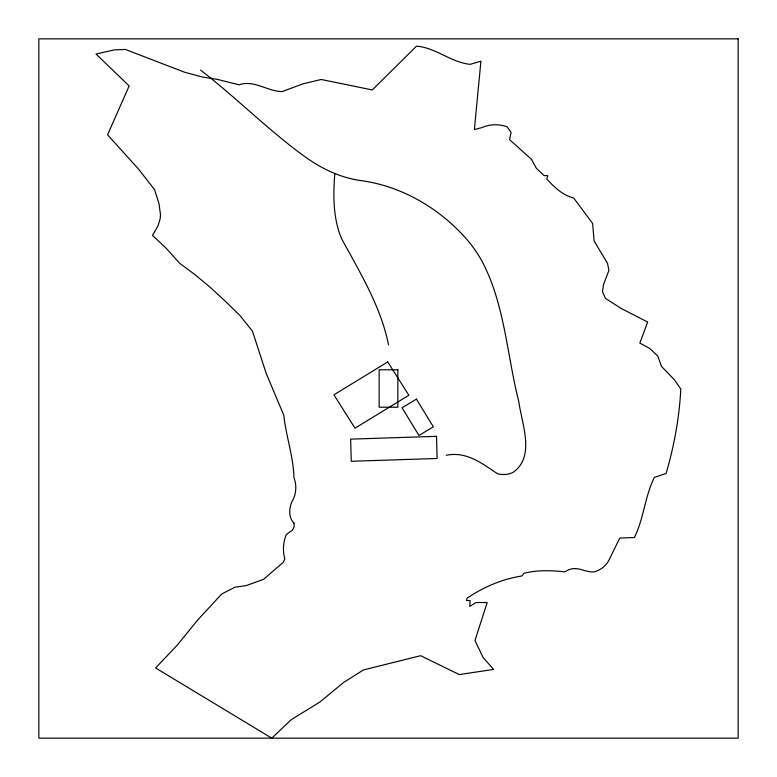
<?xml version="1.0" encoding="UTF-8"?>
<svg xmlns="http://www.w3.org/2000/svg" width="777" height="777" viewBox="0 0 777 777"><rect width="100%" height="100%" fill="white"/><g stroke="black" fill="none" stroke-linecap="round" stroke-linejoin="round"><path stroke-width="1.17" d="M334.809 173.611C333.45 191.161 333.08 209.12 337.432 226.311A88.928 88.928 0 0 0 341.783 239.063C360.246 272.95 380.798 306.536 388.568 344.93M446.251 455.293C466.443 451.136 481.604 463.16 497.144 473.504A17.638 17.638 0 0 0 500.796 474.446L506.138 474.475A21.688 21.688 0 0 0 513.111 472.329C535.654 456.594 521.697 423.484 518.783 401.573C506.915 354.972 504.914 305.021 482.303 261.742A131.138 131.138 0 0 0 468.89 241.841C441.676 209.547 402.836 186.169 360.693 180.565C340.957 177.807 322.533 169.133 306.342 157.712C269.085 131.012 236.83 98.116 200.602 70.095M294.094 523.3L294.075 527.01L292.288 530.235L286.373 534.469C283.158 541.948 282.537 550.971 284.829 558.77L283.382 562.169L263.636 579.312L246.105 585.635L235.013 587.218L221.717 593.978L197.659 620.017L177.039 645.376L155.604 667.967L271.775 738.15L291.21 719.687L319.687 702.175L343.677 682.4L363.471 669.939L420.629 655.701L459.275 674.582L493.628 669.424L483.041 657.429L474.98 640.491L487.189 602.515L476 602.534L469.726 606.429L470.143 600.631L466.453 600.475L467.055 598.28C483.216 587.111 502.36 579.02 521.823 575.99L524.067 573.261C537.48 569.91 551.214 570.337 564.84 571.891C575.99 564.393 582.497 571.95 593.414 571.998A23.446 23.446 0 0 0 609.926 558.245L619.755 538.072L634.411 537.49C643.871 518.521 644.823 496.561 654.351 477.379L666.074 473.514C674.145 446.076 679.331 417.57 680.798 389.044L674.485 379.866L661.567 366.482L657.75 355.973L649.718 348.436L639.85 343.094L647.649 322.037L621.105 308.42L605.497 298.436L602.457 291.637L603.574 284.421L608.915 270.445L607.556 263.481L594.133 241.006L592.608 223.485L573.708 198.018C562.655 195.26 554.36 187.238 546.843 179.099L547.766 175.553L544.172 175.641L536.344 168.259L531.536 159.343L509.557 139.685L511.081 132.401L507.07 126.845A33.838 33.838 0 0 0 481.575 127.7L474.378 129.584L480.914 61.15L470.202 64.336C451.068 62.49 435.421 47.484 416.501 46.154L372.29 89.947L321.202 79.477L303.098 83.809L282.051 91.608C267.395 91.317 253.642 79.526 239.025 84.848L217.385 79.38L202.603 77.078L184.576 72.222L125.398 49.446L114.238 49.903L95.998 54.021L129.157 85.936L107.576 134.819L138.607 169.192L154.584 189.666L159.023 203.749L160.509 214.84L160.198 218.56L158.071 225.709L152.515 235.441L165.297 247.329L179.681 263.267L195.658 275.175L210.713 287.762L225.757 301.661L240.054 315.637L252.447 331.157L266.22 373.455L283.799 415.268C286.053 436.237 293.415 456.662 293.949 477.622C297.076 485.965 296.173 495.036 291.56 502.408C289.005 509.566 288.5 517.463 294.094 523.3M387.762 361.907L333.916 394.833L354.982 428.195L408.828 395.27L387.762 361.907M416.443 399.116L402.068 407.77L418.968 435.479L433.343 426.835L416.443 399.116M436.519 436.334L350.65 439.131L351.253 461.276L437.121 458.479L436.519 436.334M738.15 38.85L38.85 38.85L38.85 738.15L738.15 738.15L738.15 38.85M397.853 369.794L379.147 369.794L379.147 407.206L397.853 407.206L397.853 369.794"/></g></svg>
